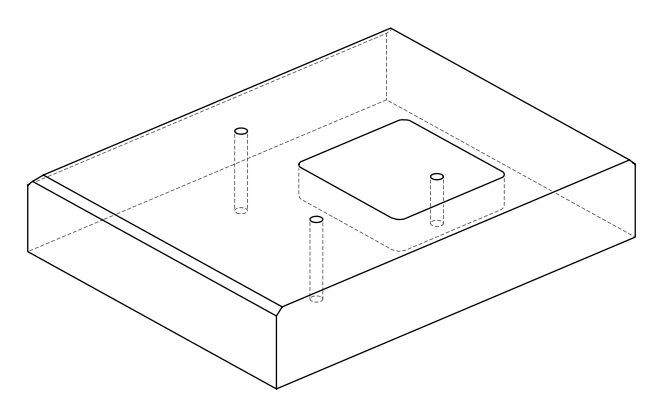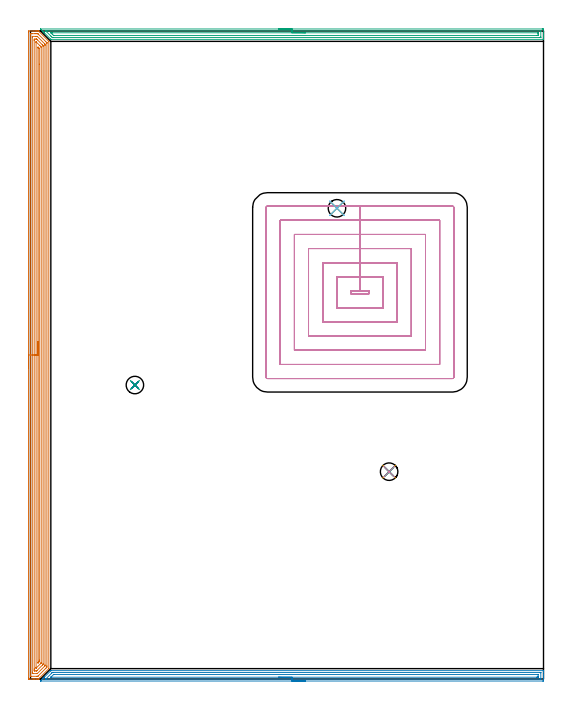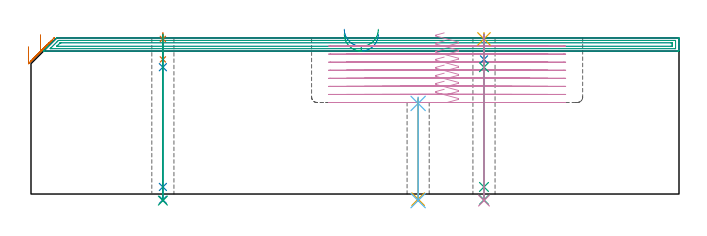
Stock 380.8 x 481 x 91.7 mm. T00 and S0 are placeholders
(PLAN: 15 operations, 10 tool changes, 77.4 min)
(1 AREA_MILL | FG_CHAMFER_SURFACE | UGT0205_001 | 23.12 min | 54844 mm3)
(2 AREA_MILL_1 | FG_CHAMFER_SURFACE_1 | UGT0205_001 | 9.09 min | 10917 mm3)
(3 AREA_MILL_2 | FG_CHAMFER_SURFACE_2 | UGT0205_001 | 9.09 min | 10915 mm3)
(4 MILL_RECTANGULAR_POCKET | POCKET_RECTANGULAR_STRAIGHT | UGT0201_095 | Follow Part, ap 5, ae 75% | 33.65 min | 888249 mm3)
(5 SPOT_DRILL | STEP1HOLE | NXT0321_9005460120000 | 0.03 min | 55 mm3)
(6 SPOT_DRILL_1 | STEP1HOLE_1 | NXT0321_9005460120000 | 0.04 min | 47 mm3)
(7 SPOT_DRILL_2 | STEP1HOLE_2 | NXT0321_9005460120000 | 0.03 min | 7 mm3)
(8 DRILL_BLIND_HOLE_INTO_CENTER | STEP1HOLE | NXT0301_055 | 0.06 min | 636 mm3)
(9 GUN_DRILL_THROUGH_HOLE | STEP1HOLE | UGT0307_005 | 0.46 min | 4288 mm3)
(10 DRILL_TO_ENLARGE_THROUGH_HOLE | STEP1HOLE | NXT0301_101 | 0.39 min | 7221 mm3)
(11 DRILL_THROUGH_HOLE_INTO_CENTER | STEP1HOLE_1 | NXT0301_055 | 0.24 min | 2862 mm3)
(12 DRILL_TO_ENLARGE_THROUGH_HOLE_1 | STEP1HOLE_1 | NXT0301_101 | 0.25 min | 4218 mm3)
(13 DRILL_BLIND_HOLE_INTO_CENTER_1 | STEP1HOLE_2 | NXT0301_055 | 0.06 min | 590 mm3)
(14 GUN_DRILL_THROUGH_HOLE_1 | STEP1HOLE_2 | UGT0307_005 | 0.46 min | 4370 mm3)
(15 DRILL_TO_ENLARGE_THROUGH_HOLE_2 | STEP1HOLE_2 | NXT0301_101 | 0.39 min | 7201 mm3)
(TOOL UGT0205_001 | Chamfer Mill 20 x 3 x 45 deg. | D20 FL50 Z2)
(TOOL UGT0201_095 | End mill 20 mm | D20 R3 FL38 Z4)
(TOOL NXT0321_9005460120000 | NC Spot Drill, 142deg, 12mm, Carbide, Uncoated | D12 PA142 FL30 Z2)
(TOOL NXT0301_055 | Carbide Drill 8.4mm [860.1-0840-042A1-MM 2214] | D8.4 PA140 FL61 Z2)
(TOOL UGT0307_005 | Gun Drill 8.3 mm | D8.3 PA130 FL24 Z1)
(TOOL NXT0301_101 | Carbide Drill 13mm [860.1-1300-104A1-MM 2214] | D13 PA140 FL123 Z2)
(OP 1 AREA_MILL)
G17 G21 G94 G90
T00 M6
G54
G17 G0 G90 X-1.5 Y230.5 S1061 M3
G43 Z101.7 H0
Z86.6
G94 G1 Y230.538 Z85.728 F250.
Y230.652 Z84.863
Y230.841 Z84.012
Y231.103 Z83.18
Y231.437 Z82.374
Y231.84 Z81.6
Y232.308 Z80.864
Y232.84 Z80.172
Y233.429 Z79.529
Y234.072 Z78.94
Y234.764 Z78.408
Y235.5 Z77.94
Y236.274 Z77.537
Y237.08 Z77.203
Y237.912 Z76.941
Y238.764 Z76.752
Y239.628 Z76.638
Y240.5 Z76.6
Y479.974
X-1.499 Y480.381 Z76.601
X-1.494 Y480.862 Z76.603
X-1.492 Y480.991 Z76.606
X-1.019 Y481. Z77.078
X2.516 Z80.61
X3.942 Z82.039
X4.283 Z82.378
X4.964 Z83.063
X5.71 Z83.809
X5.794 Z83.89
X5.882 Y480.998 Z83.974
X5.912 Y480.991 Z84.004
X6.05 Y480.851 Z84.149
X13.56 Y473.341 Z91.658
X13.586 Y473.311 Z91.685
X13.594 Y473.296 Z91.691
X13.6 Y473.234 Z91.7
Y7.766
X13.594 Y7.704 Z91.692
X13.586 Y7.685 Z91.684
X6.05 Y0.149 Z84.149
X5.911 Y0.009 Z84.004
X5.882 Y0.002 Z83.974
X5.709 Y0. Z83.809
X4.964 Z83.063
X4.283 Z82.378
X3.059 Z81.156
X2.516 Z80.61
X1.904 Z79.999
X-0.747 Z77.35
X-1.019 Y0.001 Z77.078
X-1.238 Y0.004 Z76.86
X-1.492 Y0.009 Z76.606
X-1.494 Y0.138 Z76.603
X-1.498 Y0.619 Z76.602
X-1.5 Y1.106 Z76.6
Y240.5
X-0.086 Z78.014
X-0.085 Y478.805 Z78.015
X-0.084 Y478.911 Z78.016
X-0.082 Y478.962 Z78.018
X-0.08 Y478.981 Z78.02
X-0.053 Y478.99 Z78.047
X0.349 Y478.998 Z78.449
X0.748 Y478.999 Z78.848
X1.231 Y479. Z79.331
X3.399 Z81.499
X4.765 Z82.865
X5.166 Y478.998 Z83.266
X5.3 Y478.995 Z83.4
X5.406 Y478.99 Z83.506
X5.464 Y478.975 Z83.564
X5.506 Y478.934 Z83.606
X5.855 Y478.594 Z83.955
X11.351 Y473.099 Z89.451
X12.107 Y472.34 Z90.207
X12.157 Y472.283 Z90.257
X12.179 Y472.256 Z90.279
X12.181 Y472.234 Z90.281
X12.183 Y472.13 Z90.283
X12.185 Y471.919 Z90.285
Y9.604
X12.184 Y9.553 Z90.284
X12.167 Y8.729 Z90.267
X12.104 Y8.66 Z90.204
X11.728 Y8.279 Z89.828
X11.351 Y7.901 Z89.451
X5.855 Y2.406 Z83.955
X5.505 Y2.064 Z83.605
X5.458 Y2.019 Z83.558
X5.367 Y2.01 Z83.467
X5.166 Y2.006 Z83.266
X4.683 Y2.001 Z82.783
X0.748 Z78.848
X0.264 Y2.003 Z78.364
X0.03 Y2.01 Z78.13
X-0.079 Y2.017 Z78.021
X-0.085 Y2.355 Z78.015
Y2.406
X-0.086 Y240.5 Z78.014
X1.328 Z79.428
X1.329 Y476.221 Z79.429
X1.331 Y476.807 Z79.431
X1.333 Y476.96 Z79.433
X1.335 Y476.989 Z79.435
X1.378 Y476.994 Z79.478
X1.443 Y476.999 Z79.543
X4.093 Y477. Z82.193
X4.283 Y476.998 Z82.383
X4.986 Y476.99 Z83.086
X5.166 Y476.832 Z83.266
X5.193 Y476.807 Z83.293
X10.553 Y471.447 Z88.653
X10.639 Y471.353 Z88.739
X10.765 Y471.212 Z88.865
X10.767 Y471.144 Z88.867
X10.771 Y470.554 Z88.871
Y470.247
Y10.446
X10.77 Y10.141 Z88.87
X10.766 Y9.847 Z88.866
X10.765 Y9.778 Z88.865
X10.711 Y9.72 Z88.811
X10.553 Y9.553 Z88.653
X5.166 Y4.167 Z83.266
X4.991 Y4.01 Z83.091
X4.82 Y4.006 Z82.92
X4.473 Y4.001 Z82.573
X1.822 Y4. Z79.922
X1.632 Y4.003 Z79.732
X1.442 Y4.01 Z79.542
X1.335 Y4.018 Z79.435
X1.332 Y4.091 Z79.432
X1.33 Y4.193 Z79.43
X1.329 Y4.499 Z79.429
X1.328 Y5.086 Z79.428
Y240.5
X2.743 Z80.843
Y473.897
X2.744 Y474.127 Z80.844
X2.749 Y474.784 Z80.849
X2.758 Y474.99 Z80.858
X3.42 Y475. Z81.52
X4.283 Z82.383
X4.303 Z82.403
X4.519 Y474.992 Z82.619
X4.544 Y474.99 Z82.644
X4.615 Y474.926 Z82.715
X4.747 Y474.8 Z82.847
X4.914 Y474.637 Z83.014
X5.166 Y474.385 Z83.266
X8.701 Y470.85 Z86.801
X8.995 Y470.554 Z87.095
X9.297 Y470.242 Z87.397
X9.35 Y470.175 Z87.45
X9.353 Y470.138 Z87.453
X9.355 Y470.056 Z87.455
X9.357 Y469.89 Z87.457
Y469.66
Y11.34
X9.354 Y11.008 Z87.454
X9.35 Y10.843 Z87.45
X9.348 Y10.808 Z87.448
X9.329 Y10.786 Z87.429
X9.291 Y10.743 Z87.391
X8.998 Y10.446 Z87.098
X8.848 Y10.297 Z86.948
X4.85 Y6.299 Z82.95
X4.659 Y6.112 Z82.759
X4.589 Y6.046 Z82.689
X4.55 Y6.011 Z82.65
X4.262 Y6. Z82.362
X3.379 Z81.479
X2.964 Y6.006 Z81.064
X2.762 Y6.01 Z80.862
X2.75 Y6.123 Z80.85
X2.744 Y6.641 Z80.844
X2.743 Y6.873 Z80.843
Y7.537
Y240.5
X4.157 Z82.257
Y472.595
X4.161 Y472.85 Z82.261
X4.164 Y472.92 Z82.264
X4.166 Y472.926 Z82.266
X4.172 Y472.922 Z82.272
X4.214 Y472.885 Z82.314
X4.283 Y472.819 Z82.383
X6.934 Y470.168 Z85.034
X7.439 Y469.66 Z85.539
X7.817 Y469.273 Z85.917
X7.936 Y469.144 Z86.036
X7.941 Y468.894 Z86.041
X7.942 Y468.767 Z86.042
X7.943 Y12.106 Z86.043
X7.94 Y11.979 Z86.04
X7.937 Y11.895 Z86.037
X7.933 Y11.843 Z86.033
X7.916 Y11.824 Z86.016
X7.817 Y11.718 Z85.917
X7.63 Y11.529 Z85.73
X7.442 Y11.34 Z85.542
X4.521 Y8.419 Z82.621
X4.283 Y8.182 Z82.383
X4.203 Y8.105 Z82.303
X4.174 Y8.079 Z82.274
X4.166 Y8.073 Z82.266
X4.164 Y8.109 Z82.264
X4.16 Y8.278 Z82.26
X4.157 Y8.532 Z82.257
Y8.66
Y240.5
X5.571 Z83.671
Y468.357
X5.573 Y468.767 Z83.673
X5.576 Y469.016 Z83.676
X5.577 Y469.058 Z83.677
X5.667 Y468.974 Z83.767
X5.884 Y468.767 Z83.984
X6.05 Y468.602 Z84.15
X6.411 Y468.237 Z84.511
X6.5 Y468.143 Z84.6
X6.52 Y468.12 Z84.62
X6.523 Y468.092 Z84.623
X6.526 Y468.035 Z84.626
X6.528 Y467.873 Z84.628
X6.529 Y456.373 Z84.629
Y14.02
X6.528 Y13.537 Z84.628
X6.525 Y13.127 Z84.625
X6.522 Y12.89 Z84.622
X6.406 Y12.766 Z84.506
X6.05 Y12.399 Z84.15
X5.968 Y12.316 Z84.068
X5.886 Y12.233 Z83.986
X5.77 Y12.118 Z83.87
X5.669 Y12.021 Z83.769
X5.597 Y11.955 Z83.697
X5.577 Y11.938 Z83.677
X5.575 Y11.953 Z83.675
X5.573 Y12.005 Z83.673
X5.572 Y12.13 Z83.672
X5.571 Y12.233 Z83.671
Y240.5
Y241.372 Z83.709
Y242.237 Z83.823
Y243.088 Z84.012
Y243.92 Z84.274
Y244.726 Z84.608
Y245.5 Z85.011
Y246.236 Z85.48
Y246.928 Z86.011
Y247.571 Z86.6
Y248.16 Z87.243
Y248.692 Z87.935
Y249.16 Z88.671
Y249.563 Z89.445
Y249.897 Z90.251
Y250.159 Z91.083
Y250.348 Z91.935
Y250.462 Z92.8
Y250.5 Z93.671
G0 Z101.7
M5
M2
(OP 2 AREA_MILL_1)
G17 G21 G94 G90
T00 M6
G54
G17 G0 G90 X204.1 Y-1.5 S1061 M3
G43 Z101.7 H0
Z94.
G94 G1 X204.062 Z93.128 F250.
X203.948 Z92.263
X203.759 Z91.412
X203.497 Z90.58
X203.163 Z89.774
X202.76 Z89.
X202.291 Z88.264
X201.76 Z87.572
X201.171 Z86.929
X200.528 Z86.34
X199.836 Z85.808
X199.1 Z85.34
X198.326 Z84.937
X197.52 Z84.603
X196.688 Z84.341
X195.836 Z84.152
X194.972 Z84.038
X194.1 Z84.
X7.833
X7.56 Y-1.498 Z84.002
X7.429 Y-1.495 Z84.005
X7.409 Y-1.492 Z84.006
X7.56 Y-1.339 Z84.16
X7.752 Y-1.148 Z84.351
X8.626 Y-0.273 Z85.225
X8.899 Y0. Z85.498
X9.061 Y0.164 Z85.659
X9.22 Y0.321 Z85.819
X9.345 Y0.446 Z85.944
X9.499 Y0.601 Z86.096
X9.649 Y0.75 Z86.247
X9.792 Y0.893 Z86.391
X9.936 Y1.038 Z86.534
X10.077 Y1.178 Z86.676
X10.238 Y1.339 Z86.837
X10.374 Y1.476 Z86.972
X14.923 Y6.023 Z91.523
X15.079 Y6.177 Z91.675
X15.105 Y6.194 Z91.691
X15.147 Y6.2 Z91.7
X380.64
X380.79 Y6.198 Z91.689
X380.797 Y6.076 Z91.568
X380.8 Y5.947 Z91.446
Y5.601 Z91.101
Y4.973 Z90.468
Y2.91 Z88.408
Y1.476 Z86.971
Y0.881 Z86.377
Y-0.867 Z84.629
X380.796 Y-1.148 Z84.349
X380.79 Y-1.493 Z84.004
X380.55 Y-1.496 Z84.002
X380.193 Y-1.5 Z84.
X194.1
Y-0.086 Z85.414
X11.983 Y-0.085 Z85.415
X11.577 Y-0.084 Z85.416
X11.381 Y-0.082 Z85.418
X11.284 Y-0.078 Z85.422
X11.327 Y-0.029 Z85.471
X11.388 Y0.035 Z85.535
X11.577 Y0.227 Z85.727
X11.766 Y0.416 Z85.916
X15.741 Y4.391 Z89.891
X16.039 Y4.685 Z90.185
X16.14 Y4.779 Z90.279
X16.236 Y4.781 Z90.281
X16.932 Y4.785 Z90.285
X17.123 Y4.786 Z90.286
X378.408 Y4.785 Z90.285
X378.601 Y4.784 Z90.284
X378.752 Y4.78 Z90.28
X378.784 Y4.779 Z90.279
X378.79 Y4.762 Z90.262
X378.794 Y4.735 Z90.235
X378.799 Y4.59 Z90.09
X378.8 Y0.218 Z85.718
X378.798 Y0.09 Z85.59
X378.794 Y-0.012 Z85.488
X378.79 Y-0.075 Z85.425
X378.758 Y-0.079 Z85.421
X378.408 Y-0.084 Z85.416
X378.216 Y-0.085 Z85.415
X194.1 Y-0.086 Z85.414
Y1.328 Z86.828
X15.297 Y1.329 Z86.829
X15.159 Y1.33 Z86.83
X15.147 Y1.331 Z86.831
X15.144 Y1.333 Z86.833
Y1.338 Z86.838
X15.147 Y1.347 Z86.847
X17.024 Y3.224 Z88.724
X17.113 Y3.311 Z88.811
X17.152 Y3.346 Z88.846
X17.17 Y3.359 Z88.859
X17.224 Y3.365 Z88.865
X17.524 Y3.37 Z88.87
X17.675 Y3.371 Z88.871
X376.473
X376.623 Y3.37 Z88.87
X376.772 Y3.366 Z88.866
X376.786 Y3.365 Z88.865
X376.79 Y3.357 Z88.857
X376.796 Y3.328 Z88.828
X376.799 Y3.282 Z88.782
X376.8 Y2.177 Z87.677
X376.798 Y1.476 Z86.976
X376.795 Y1.389 Z86.889
X376.79 Y1.347 Z86.847
X376.787 Y1.335 Z86.835
X376.769 Y1.333 Z86.833
X376.623 Y1.331 Z86.831
X375.881 Y1.329 Z86.829
X375.731 Y1.328 Z86.828
X194.1
X193.228 Z86.866
X192.363 Z86.98
X191.512 Z87.169
X190.68 Z87.431
X189.874 Z87.765
X189.1 Z88.168
X188.364 Z88.637
X187.672 Z89.168
X187.029 Z89.757
X186.44 Z90.401
X185.908 Z91.093
X185.44 Z91.828
X185.037 Z92.602
X184.703 Z93.408
X184.441 Z94.24
X184.252 Z95.092
X184.138 Z95.957
X184.1 Z96.828
G0 Z101.7
M5
M2
(OP 3 AREA_MILL_2)
G17 G21 G94 G90
T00 M6
G54
G17 G0 G90 X184.1 Y482.5 S1061 M3
G43 Z101.7 H0
Z94.
G94 G1 X184.138 Z93.128 F250.
X184.252 Z92.264
X184.441 Z91.412
X184.703 Z90.58
X185.037 Z89.774
X185.44 Z89.
X185.909 Z88.264
X186.44 Z87.572
X187.029 Z86.929
X187.672 Z86.34
X188.364 Z85.808
X189.1 Z85.34
X189.874 Z84.937
X190.68 Z84.603
X191.512 Z84.341
X192.364 Z84.152
X193.228 Z84.038
X194.1 Z84.
X379.834
X380.193 Y482.499 Z84.001
X380.549 Y482.496 Z84.002
X380.79 Y482.493 Z84.004
X380.8 Y482.148 Z84.349
Y478.65 Z87.845
Y477.215 Z89.281
Y476.027 Z90.468
Y475.053 Z91.446
X380.797 Y474.924 Z91.568
X380.79 Y474.802 Z91.688
X380.64 Y474.8 Z91.7
X15.147
X15.105 Y474.806 Z91.691
X15.08 Y474.822 Z91.675
X14.923 Y474.977 Z91.522
X10.374 Y479.524 Z86.972
X10.238 Y479.661 Z86.837
X10.077 Y479.822 Z86.676
X9.936 Y479.962 Z86.534
X9.792 Y480.107 Z86.391
X9.649 Y480.25 Z86.247
X9.499 Y480.399 Z86.096
X9.346 Y480.554 Z85.944
X9.22 Y480.679 Z85.819
X9.062 Y480.836 Z85.659
X8.899 Y481. Z85.498
X7.534 Y482.366 Z84.132
X7.409 Y482.492 Z84.006
X7.516 Y482.498 Z84.002
X7.56 Y482.5 Z84.
X194.1
Y481.086 Z85.414
X378.408 Y481.085 Z85.415
X378.601 Y481.084 Z85.416
X378.752 Y481.08 Z85.42
X378.784 Y481.079 Z85.421
X378.79 Y481.062 Z85.438
X378.794 Y481.035 Z85.465
X378.799 Y480.89 Z85.61
X378.8 Y476.518 Z89.982
X378.798 Y476.39 Z90.11
X378.794 Y476.288 Z90.212
X378.79 Y476.225 Z90.275
X378.758 Y476.221 Z90.279
X378.408 Y476.217 Z90.283
X378.216 Y476.215 Z90.285
X16.74
X16.39 Y476.218 Z90.282
X16.216 Y476.221 Z90.279
X16.131 Y476.23 Z90.27
X16.04 Y476.316 Z90.184
X15.449 Y476.901 Z89.599
X15.147 Y477.203 Z89.297
X11.951 Y480.399 Z86.101
X11.577 Y480.776 Z85.724
X11.331 Y481.031 Z85.469
X11.289 Y481.079 Z85.421
X11.374 Y481.081 Z85.419
X11.577 Y481.084 Z85.416
X11.769 Y481.085 Z85.415
X12.469 Y481.086 Z85.414
X194.1
Y479.672 Z86.828
X376.473 Y479.671 Z86.829
X376.623 Y479.67 Z86.83
X376.772 Y479.666 Z86.834
X376.786 Y479.665 Z86.835
X376.79 Y479.657 Z86.843
X376.796 Y479.628 Z86.872
X376.799 Y479.582 Z86.918
X376.8 Y478.477 Z88.023
X376.798 Y477.776 Z88.724
X376.795 Y477.689 Z88.811
X376.79 Y477.647 Z88.853
X376.787 Y477.635 Z88.865
X376.769 Y477.633 Z88.867
X376.623 Y477.631 Z88.869
X375.881 Y477.629 Z88.871
X375.731 Y477.628 Z88.872
X17.825 Y477.629 Z88.871
X17.178 Y477.636 Z88.865
X17.128 Y477.681 Z88.819
X17.026 Y477.776 Z88.724
X16.932 Y477.867 Z88.633
X16.04 Y478.76 Z87.74
X15.277 Y479.524 Z86.976
X15.147 Y479.657 Z86.843
X15.146 Y479.668 Z86.832
X15.147
X15.89 Y479.671 Z86.829
X16.04 Y479.672 Z86.828
X194.1
X194.972 Z86.866
X195.837 Z86.98
X196.688 Z87.169
X197.52 Z87.431
X198.326 Z87.765
X199.1 Z88.168
X199.836 Z88.637
X200.528 Z89.168
X201.171 Z89.757
X201.76 Z90.401
X202.292 Z91.093
X202.76 Z91.828
X203.163 Z92.602
X203.497 Z93.408
X203.759 Z94.24
X203.948 Z95.092
X204.062 Z95.957
X204.1 Z96.828
G0 Z101.7
M5
M2
(OP 4 MILL_RECTANGULAR_POCKET)
G17 G21 G94 G90
T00 M6
G54
G17 G0 G90 X242.827 Y288. S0 M3
G43 Z101.7 H0
Z94.7
G94 G1 X237.9 Z93.38 F250.
Y286. Z92.844
X251.2 Z89.28
Y288. Z88.744
X244.55 Z86.962
X237.9 F500.
Y286.
X251.2
Y288.
X244.55
Y298.5
X227.4
Y275.5
X261.7
Y298.5
X244.55
Y309.
X216.9
Y265.
X272.2
Y309.
X244.55
Y319.5
X206.4
Y254.5
X282.7
Y319.5
X244.55
Y330.
X195.9
Y244.
X293.2
Y330.
X244.55
Y340.5
X185.4
Y233.5
X303.7
Y340.5
X244.55
Y351.
X175.9
G3 X174.9 Y350. R1.
G1 Y224.
G3 X175.9 Y223. R1.
G1 X313.2
G3 X314.2 Y224. R1.
G1 Y350.
G3 X313.2 Y351. R1.
G1 X244.55
X243.55
G0 X242.827 Y288. Z89.962
G1 X237.9 Z88.642 F250.
Y286. Z88.106
X251.2 Z84.543
Y288. Z84.007
X244.55 Z82.225
X237.9 F500.
Y286.
X251.2
Y288.
X244.55
Y298.5
X227.4
Y275.5
X261.7
Y298.5
X244.55
Y309.
X216.9
Y265.
X272.2
Y309.
X244.55
Y319.5
X206.4
Y254.5
X282.7
Y319.5
X244.55
Y330.
X195.9
Y244.
X293.2
Y330.
X244.55
Y340.5
X185.4
Y233.5
X303.7
Y340.5
X244.55
Y351.
X175.9
G3 X174.9 Y350. R1.
G1 Y224.
G3 X175.9 Y223. R1.
G1 X313.2
G3 X314.2 Y224. R1.
G1 Y350.
G3 X313.2 Y351. R1.
G1 X244.55
X243.55
G0 X242.827 Y288. Z85.225
G1 X237.9 Z83.905 F250.
Y286. Z83.369
X251.2 Z79.805
Y288. Z79.269
X244.55 Z77.487
X237.9 F500.
Y286.
X251.2
Y288.
X244.55
Y298.5
X227.4
Y275.5
X261.7
Y298.5
X244.55
Y309.
X216.9
Y265.
X272.2
Y309.
X244.55
Y319.5
X206.4
Y254.5
X282.7
Y319.5
X244.55
Y330.
X195.9
Y244.
X293.2
Y330.
X244.55
Y340.5
X185.4
Y233.5
X303.7
Y340.5
X244.55
Y351.
X175.9
G3 X174.9 Y350. R1.
G1 Y224.
G3 X175.9 Y223. R1.
G1 X313.2
G3 X314.2 Y224. R1.
G1 Y350.
G3 X313.2 Y351. R1.
G1 X244.55
X243.55
G0 X242.827 Y288. Z80.487
G1 X237.9 Z79.167 F250.
Y286. Z78.631
X251.2 Z75.068
Y288. Z74.532
X244.55 Z72.75
X237.9 F500.
Y286.
X251.2
Y288.
X244.55
Y298.5
X227.4
Y275.5
X261.7
Y298.5
X244.55
Y309.
X216.9
Y265.
X272.2
Y309.
X244.55
Y319.5
X206.4
Y254.5
X282.7
Y319.5
X244.55
Y330.
X195.9
Y244.
X293.2
Y330.
X244.55
Y340.5
X185.4
Y233.5
X303.7
Y340.5
X244.55
Y351.
X175.9
G3 X174.9 Y350. R1.
G1 Y224.
G3 X175.9 Y223. R1.
G1 X313.2
G3 X314.2 Y224. R1.
G1 Y350.
G3 X313.2 Y351. R1.
G1 X244.55
X243.55
G0 X242.827 Y288. Z75.75
G1 X237.9 Z74.43 F250.
Y286. Z73.894
X251.2 Z70.33
Y288. Z69.794
X244.55 Z68.012
X237.9 F500.
Y286.
X251.2
Y288.
X244.55
Y298.5
X227.4
Y275.5
X261.7
Y298.5
X244.55
Y309.
X216.9
Y265.
X272.2
Y309.
X244.55
Y319.5
X206.4
Y254.5
X282.7
Y319.5
X244.55
Y330.
X195.9
Y244.
X293.2
Y330.
X244.55
Y340.5
X185.4
Y233.5
X303.7
Y340.5
X244.55
Y351.
X175.9
G3 X174.9 Y350. R1.
G1 Y224.
G3 X175.9 Y223. R1.
G1 X313.2
G3 X314.2 Y224. R1.
G1 Y350.
G3 X313.2 Y351. R1.
G1 X244.55
X243.55
G0 X242.827 Y288. Z71.012
G1 X237.9 Z69.692 F250.
Y286. Z69.156
X251.2 Z65.593
Y288. Z65.057
X244.55 Z63.275
X237.9 F500.
Y286.
X251.2
Y288.
X244.55
Y298.5
X227.4
Y275.5
X261.7
Y298.5
X244.55
Y309.
X216.9
Y265.
X272.2
Y309.
X244.55
Y319.5
X206.4
Y254.5
X282.7
Y319.5
X244.55
Y330.
X195.9
Y244.
X293.2
Y330.
X244.55
Y340.5
X185.4
Y233.5
X303.7
Y340.5
X244.55
Y351.
X175.9
G3 X174.9 Y350. R1.
G1 Y224.
G3 X175.9 Y223. R1.
G1 X313.2
G3 X314.2 Y224. R1.
G1 Y350.
G3 X313.2 Y351. R1.
G1 X244.55
X243.55
G0 X242.827 Y288. Z66.275
G1 X237.9 Z64.955 F250.
Y286. Z64.419
X251.2 Z60.855
Y288. Z60.319
X244.55 Z58.537
X237.9 F500.
Y286.
X251.2
Y288.
X244.55
Y298.5
X227.4
Y275.5
X261.7
Y298.5
X244.55
Y309.
X216.9
Y265.
X272.2
Y309.
X244.55
Y319.5
X206.4
Y254.5
X282.7
Y319.5
X244.55
Y330.
X195.9
Y244.
X293.2
Y330.
X244.55
Y340.5
X185.4
Y233.5
X303.7
Y340.5
X244.55
Y351.
X175.9
G3 X174.9 Y350. R1.
G1 Y224.
G3 X175.9 Y223. R1.
G1 X313.2
G3 X314.2 Y224. R1.
G1 Y350.
G3 X313.2 Y351. R1.
G1 X244.55
X243.55
G0 X242.827 Y288. Z61.537
G1 X237.9 Z60.217 F250.
Y286. Z59.681
X251.2 Z56.118
Y288. Z55.582
X244.55 Z53.8
X237.9 F500.
Y286.
X251.2
Y288.
X244.55
Y298.5
X227.4
Y275.5
X261.7
Y298.5
X244.55
Y309.
X216.9
Y265.
X272.2
Y309.
X244.55
Y319.5
X206.4
Y254.5
X282.7
Y319.5
X244.55
Y330.
X195.9
Y244.
X293.2
Y330.
X244.55
Y340.5
X185.4
Y233.5
X303.7
Y340.5
X244.55
Y351.
X175.9
G3 X174.9 Y350. R1.
G1 Y224.
G3 X175.9 Y223. R1.
G1 X313.2
G3 X314.2 Y224. R1.
G1 Y350.
G3 X313.2 Y351. R1.
G1 X244.55
X243.55
G0 Z101.7
M5
M2
(OP 5 SPOT_DRILL)
G17 G21 G94 G90
T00 M6
G54
G17 G0 G90 X266.2 Y153.9 S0 M3
G43 Z101.7 H0
G94 G81 G98 Z91.14 F250. R94.7
G80
M5
M2
(OP 6 SPOT_DRILL_1)
G17 G21 G94 G90
T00 M6
G54
G17 G0 G90 X227.5 Y349.4 S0 M3
G43 Z101.7 H0
G94 G81 G98 Z53.24 F250. R56.8
G80
M5
M2
(OP 7 SPOT_DRILL_2)
G17 G21 G94 G90
T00 M6
G54
G17 G0 G90 X77.5 Y218.2 S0 M3
G43 Z101.7 H0
G94 G81 G98 Z91.14 F250. R94.7
G80
M5
M2
(OP 8 DRILL_BLIND_HOLE_INTO_CENTER)
G17 G21 G94 G90
T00 M6
G54
G17 G0 G90 X266.2 Y153.9 S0 M3
G43 Z101.7 H1
G94 G81 G98 Z79.1 F250. R93.7
G80
M5
M2
(OP 9 GUN_DRILL_THROUGH_HOLE)
G17 G21 G94 G90
T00 M6
G54
G17 G0 G90 X266.2 Y153.9 M8
G43 Z101.7 H0
Z88.898
S716 M3
G94 G1 Z74.525 F125. M26
G4 X.084
Z4.15 F250.
G4 X.084
Z-3.435 F125.
G4 X.084
M5
M9
G0 Z88.898
Z101.7
M2
(OP 10 DRILL_TO_ENLARGE_THROUGH_HOLE)
G17 G21 G94 G90
T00 M6
G54
G17 G0 G90 X266.2 Y153.9 S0 M3
G43 Z101.7 H1
G94 G73 G98 Z-3.866 F250. Q11.946 R93.7
G80
M5
M2
(OP 11 DRILL_THROUGH_HOLE_INTO_CENTER)
G17 G21 G94 G90
T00 M6
G54
G17 G0 G90 X227.5 Y349.4 S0 M3
G43 Z101.7 H1
G94 G73 G98 Z-3.029 F250. Q8.118 R55.8
G80
M5
M2
(OP 12 DRILL_TO_ENLARGE_THROUGH_HOLE_1)
G17 G21 G94 G90
T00 M6
G54
G17 G0 G90 X227.5 Y349.4 S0 M3
G43 Z101.7 H1
G94 G73 G98 Z-3.866 F250. Q11.533 R55.8
G80
M5
M2
(OP 13 DRILL_BLIND_HOLE_INTO_CENTER_1)
G17 G21 G94 G90
T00 M6
G54
G17 G0 G90 X77.5 Y218.2 S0 M3
G43 Z101.7 H1
G94 G81 G98 Z79.1 F250. R93.7
G80
M5
M2
(OP 14 GUN_DRILL_THROUGH_HOLE_1)
G17 G21 G94 G90
T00 M6
G54
G17 G0 G90 X77.5 Y218.2 M8
G43 Z101.7 H0
Z88.898
S716 M3
G94 G1 Z74.525 F125. M26
G4 X.084
Z4.15 F250.
G4 X.084
Z-3.435 F125.
G4 X.084
M5
M9
G0 Z88.898
Z101.7
M2
(OP 15 DRILL_TO_ENLARGE_THROUGH_HOLE_2)
G17 G21 G94 G90
T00 M6
G54
G17 G0 G90 X77.5 Y218.2 S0 M3
G43 Z101.7 H1
G94 G73 G98 Z-3.866 F250. Q11.946 R93.7
G80
M5
M2
